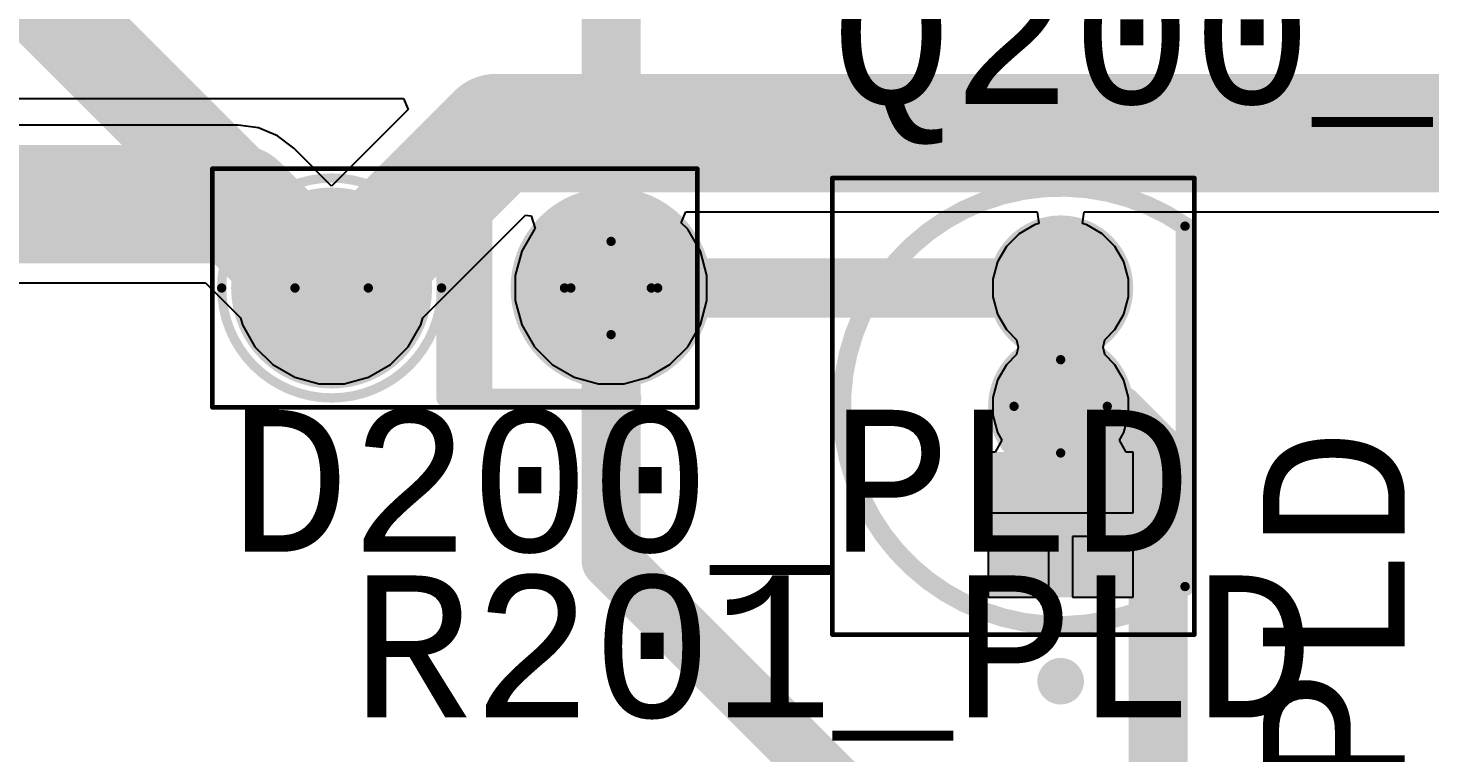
# Model space of a CAD drawing. Header units: inches. Extents: x -0.01 to 8.25, y -0.01 to 4.91.
# Drawn here: x 1.85 to 2.442, y 2.234 to 2.54 of the extents above; entities that cross this region are included whole.
import ezdxf

# ---------------------------------------------------------------- set-up
doc = ezdxf.new("R2010")
doc.units = ezdxf.units.IN
doc.header["$MEASUREMENT"] = 0
for name, color, linetype in [('Bottom Layer', 5, 'Continuous'), ('Bottom Solder', 6, 'Continuous'), ('Multi-Layer', 9, 'Continuous'), ('Pad Holes', 156, 'Continuous'), ('Top Assembly', 56, 'Continuous'), ('Top Courtyard', 56, 'Continuous'), ('Top Layer', 1, 'Continuous'), ('Top Overlay', 2, 'Continuous'), ('Top Solder', 216, 'Continuous')]:
    doc.layers.add(name, color=color, linetype=linetype)
doc.styles.add('Consolas', font='', dxfattribs={"height": 0.2})
doc.styles.get('Consolas').set_extended_font_data('Consolas')

# ---------------------------------------------------------------- blocks, each defined once
blk = doc.blocks.new('ONSC_TO_92_3_29_11_45')
at = {"layer": 'Bottom Layer'}
blk.add_hatch(color=5, dxfattribs=at).paths.add_polyline_path([(-0.02933, -0.02067), (-0.07067, -0.02067), (-0.07067, 0.02067), (-0.02933, 0.02067)])
h = blk.add_hatch(color=5, dxfattribs=at)
edge = h.paths.add_edge_path()
edge.add_arc((0, 0), 0.02067, 0, 360)
h = blk.add_hatch(color=5, dxfattribs=at)
edge = h.paths.add_edge_path()
edge.add_arc((0.05, 0), 0.02067, 0, 360)
at = {"layer": 'Bottom Solder'}
blk.add_hatch(color=6, dxfattribs=at).paths.add_polyline_path([(-0.01933, -0.03067), (-0.08067, -0.03067), (-0.08067, 0.03067), (-0.01933, 0.03067)])
h = blk.add_hatch(color=6, dxfattribs=at)
edge = h.paths.add_edge_path()
edge.add_arc((0, 0), 0.03067, 0, 360)
h = blk.add_hatch(color=6, dxfattribs=at)
edge = h.paths.add_edge_path()
edge.add_arc((0.05, 0), 0.03067, 0, 360)
at = {"layer": 'Multi-Layer'}
blk.add_hatch(color=9, dxfattribs=at).paths.add_polyline_path([(-0.02933, -0.02067), (-0.07067, -0.02067), (-0.07067, 0.02067), (-0.02933, 0.02067)])
h = blk.add_hatch(color=9, dxfattribs=at)
edge = h.paths.add_edge_path()
edge.add_arc((0, 0), 0.02067, 0, 360)
h = blk.add_hatch(color=9, dxfattribs=at)
edge = h.paths.add_edge_path()
edge.add_arc((0.05, 0), 0.02067, 0, 360)
at = {"layer": 'Pad Holes'}
h = blk.add_hatch(color=7, dxfattribs=at)
edge = h.paths.add_edge_path()
edge.add_arc((-0.05, 0), 0.01575, 0, 360)
h = blk.add_hatch(color=7, dxfattribs=at)
edge = h.paths.add_edge_path()
edge.add_arc((0, 0), 0.01575, 0, 360)
h = blk.add_hatch(color=7, dxfattribs=at)
edge = h.paths.add_edge_path()
edge.add_arc((0.05, 0), 0.01575, 0, 360)
at = {"layer": 'Top Layer'}
blk.add_hatch(color=1, dxfattribs=at).paths.add_polyline_path([(-0.02933, -0.02067), (-0.07067, -0.02067), (-0.07067, 0.02067), (-0.02933, 0.02067)])
h = blk.add_hatch(color=1, dxfattribs=at)
edge = h.paths.add_edge_path()
edge.add_arc((0, 0), 0.02067, 0, 360)
h = blk.add_hatch(color=1, dxfattribs=at)
edge = h.paths.add_edge_path()
edge.add_arc((0.05, 0), 0.02067, 0, 360)
at = {"layer": 'Top Solder'}
blk.add_hatch(color=216, dxfattribs=at).paths.add_polyline_path([(-0.01933, -0.03067), (-0.08067, -0.03067), (-0.08067, 0.03067), (-0.01933, 0.03067)])
h = blk.add_hatch(color=216, dxfattribs=at)
edge = h.paths.add_edge_path()
edge.add_arc((0, 0), 0.03067, 0, 360)
h = blk.add_hatch(color=216, dxfattribs=at)
edge = h.paths.add_edge_path()
edge.add_arc((0.05, 0), 0.03067, 0, 360)
at = {"layer": 'Top Assembly'}
for points in [[(-0.07613, -0.05258, 0.00394, 0.00394, -1.905768), (0.07614, -0.05257, 0.00394, 0.00394, 0)], [(-0.07613, -0.05256, 0.00394, 0.00394, 0), (0.07613, -0.05256, 0.00394, 0.00394, 0)]]:
    blk.add_lwpolyline(points, format="xyseb", dxfattribs=at)
for points in [[(-0.07711, -0.05256, 0.00197, 0.00197, 1), (-0.07514, -0.05256, 0.00197, 0.00197, 1)], [(-0.07711, -0.05258, 0.00197, 0.00197, 1), (-0.07514, -0.05258, 0.00197, 0.00197, 1)], [(0.07514, -0.05256, 0.00197, 0.00197, 1), (0.07711, -0.05256, 0.00197, 0.00197, 1)], [(0.07515, -0.05257, 0.00197, 0.00197, 1), (0.07712, -0.05257, 0.00197, 0.00197, 1)]]:
    blk.add_lwpolyline(points, format="xyseb", close=True, dxfattribs=at)
at = {"layer": 'Top Courtyard'}
for points in [[(-0.09646, 0.09646, 0.00197, 0.00197, 0), (0.09646, 0.09646, 0.00197, 0.00197, 0)], [(-0.09646, 0.09646, 0.00197, 0.00197, 0), (-0.09646, -0.0565, 0.00197, 0.00197, 0)], [(0.09646, 0.09646, 0.00197, 0.00197, 0), (0.09646, -0.0565, 0.00197, 0.00197, 0)], [(0, 0.01969, 0.00394, 0.00394, 0), (0, -0.01969, 0.00394, 0.00394, 0)], [(-0.01969, 0, 0.00394, 0.00394, 0), (0.01969, 0, 0.00394, 0.00394, 0)], [(-0.09646, -0.0565, 0.00197, 0.00197, 0), (0.09646, -0.0565, 0.00197, 0.00197, 0)]]:
    blk.add_lwpolyline(points, format="xyseb", dxfattribs=at)
for points in [[(-0.09695, 0.09646, 0.000984, 0.000984, 1), (-0.09596, 0.09646, 0.000984, 0.000984, 1)], [(-0.09695, 0.09646, 0.000984, 0.000984, 1), (-0.09596, 0.09646, 0.000984, 0.000984, 1)], [(0.09596, 0.09646, 0.000984, 0.000984, 1), (0.09695, 0.09646, 0.000984, 0.000984, 1)], [(0.09596, 0.09646, 0.000984, 0.000984, 1), (0.09695, 0.09646, 0.000984, 0.000984, 1)], [(-0.00098, 0.01969, 0.00197, 0.00197, 1), (0.00098, 0.01969, 0.00197, 0.00197, 1)], [(-0.02067, 0, 0.00197, 0.00197, 1), (-0.0187, 0, 0.00197, 0.00197, 1)], [(0.0187, 0, 0.00197, 0.00197, 1), (0.02067, 0, 0.00197, 0.00197, 1)], [(-0.00098, -0.01969, 0.00197, 0.00197, 1), (0.00098, -0.01969, 0.00197, 0.00197, 1)], [(-0.09695, -0.0565, 0.000984, 0.000984, 1), (-0.09596, -0.0565, 0.000984, 0.000984, 1)], [(-0.09695, -0.0565, 0.000984, 0.000984, 1), (-0.09596, -0.0565, 0.000984, 0.000984, 1)], [(0.09596, -0.0565, 0.000984, 0.000984, 1), (0.09695, -0.0565, 0.000984, 0.000984, 1)], [(0.09596, -0.0565, 0.000984, 0.000984, 1), (0.09695, -0.0565, 0.000984, 0.000984, 1)]]:
    blk.add_lwpolyline(points, format="xyseb", close=True, dxfattribs=at)
at = {"layer": 'Top Overlay'}
for points in [[(-0.07613, -0.05258, 0.00787, 0.00787, -1.905768), (0.07614, -0.05257, 0.00787, 0.00787, 0)], [(-0.07613, -0.05256, 0.00787, 0.00787, 0), (0.07613, -0.05256, 0.00787, 0.00787, 0)]]:
    blk.add_lwpolyline(points, format="xyseb", dxfattribs=at)
for points in [[(-0.11122, 0, 0.00984, 0.00984, 1), (-0.12106, 0, 0.00984, 0.00984, 1)], [(-0.12352, 0, 0.00492, 0.00492, 1), (-0.1186, 0, 0.00492, 0.00492, 1)], [(-0.11368, 0, 0.00492, 0.00492, 1), (-0.10876, 0, 0.00492, 0.00492, 1)], [(-0.0781, -0.05256, 0.00394, 0.00394, 1), (-0.07416, -0.05256, 0.00394, 0.00394, 1)], [(-0.0781, -0.05258, 0.00394, 0.00394, 1), (-0.07416, -0.05258, 0.00394, 0.00394, 1)], [(0.07416, -0.05256, 0.00394, 0.00394, 1), (0.0781, -0.05256, 0.00394, 0.00394, 1)], [(0.07417, -0.05257, 0.00394, 0.00394, 1), (0.07811, -0.05257, 0.00394, 0.00394, 1)]]:
    blk.add_lwpolyline(points, format="xyseb", close=True, dxfattribs=at)
blk = doc.blocks.new('DIOD_DO_41_P_2_V2_51')
at = {"layer": 'Bottom Layer'}
h = blk.add_hatch(color=5, dxfattribs=at)
edge = h.paths.add_edge_path()
edge.add_arc((0, 0), 0.03248, 0, 360)
h = blk.add_hatch(color=5, dxfattribs=at)
edge = h.paths.add_edge_path()
edge.add_arc((0.11811, 0), 0.03248, 0, 360)
at = {"layer": 'Bottom Solder'}
h = blk.add_hatch(color=6, dxfattribs=at)
edge = h.paths.add_edge_path()
edge.add_arc((0, 0), 0.04248, 0, 360)
h = blk.add_hatch(color=6, dxfattribs=at)
edge = h.paths.add_edge_path()
edge.add_arc((0.11811, 0), 0.04248, 0, 360)
at = {"layer": 'Multi-Layer'}
h = blk.add_hatch(color=9, dxfattribs=at)
edge = h.paths.add_edge_path()
edge.add_arc((0, 0), 0.03248, 0, 360)
h = blk.add_hatch(color=9, dxfattribs=at)
edge = h.paths.add_edge_path()
edge.add_arc((0.11811, 0), 0.03248, 0, 360)
at = {"layer": 'Pad Holes'}
h = blk.add_hatch(color=7, dxfattribs=at)
edge = h.paths.add_edge_path()
edge.add_arc((0, 0), 0.02264, 0, 360)
h = blk.add_hatch(color=7, dxfattribs=at)
edge = h.paths.add_edge_path()
edge.add_arc((0.11811, 0), 0.02264, 0, 360)
at = {"layer": 'Top Layer'}
h = blk.add_hatch(color=1, dxfattribs=at)
edge = h.paths.add_edge_path()
edge.add_arc((0, 0), 0.03248, 0, 360)
h = blk.add_hatch(color=1, dxfattribs=at)
edge = h.paths.add_edge_path()
edge.add_arc((0.11811, 0), 0.03248, 0, 360)
at = {"layer": 'Top Overlay'}
blk.add_hatch(color=2, dxfattribs=at).paths.add_polyline_path([(0.06989, 0.04646), (0.05021, 0.04646), (0.05021, -0.04646), (0.06989, -0.04646)])
at = {"layer": 'Top Solder'}
h = blk.add_hatch(color=216, dxfattribs=at)
edge = h.paths.add_edge_path()
edge.add_arc((0, 0), 0.04248, 0, 360)
h = blk.add_hatch(color=216, dxfattribs=at)
edge = h.paths.add_edge_path()
edge.add_arc((0.11811, 0), 0.04248, 0, 360)
at = {"layer": 'Top Assembly'}
for points in [[(0.16457, 0, 0.00394, 0.00394, 1), (0.07165, 0, 0.00394, 0.00394, 1)], [(0.01701, 0, 0.00394, 0.00394, 1), (-0.01701, 0, 0.00394, 0.00394, 1)], [(0.1336, 0, 0.00394, 0.00394, 1), (0.10261, 0, 0.00394, 0.00394, 1)], [(-0.01799, 0, 0.00197, 0.00197, 1), (-0.01602, 0, 0.00197, 0.00197, 1)], [(0.01602, 0, 0.00197, 0.00197, 1), (0.01799, 0, 0.00197, 0.00197, 1)], [(0.07067, 0, 0.00197, 0.00197, 1), (0.07264, 0, 0.00197, 0.00197, 1)], [(0.10163, 0, 0.00197, 0.00197, 1), (0.1036, 0, 0.00197, 0.00197, 1)], [(0.13261, 0, 0.00197, 0.00197, 1), (0.13458, 0, 0.00197, 0.00197, 1)], [(0.16358, 0, 0.00197, 0.00197, 1), (0.16555, 0, 0.00197, 0.00197, 1)]]:
    blk.add_lwpolyline(points, format="xyseb", close=True, dxfattribs=at)
at = {"layer": 'Top Courtyard'}
for points in [[(-0.03642, 0.05039, 0.00197, 0.00197, 0), (-0.03642, -0.05039, 0.00197, 0.00197, 0)], [(0.1685, 0.05039, 0.00197, 0.00197, 0), (-0.03642, 0.05039, 0.00197, 0.00197, 0)], [(0.1685, 0.05039, 0.00197, 0.00197, 0), (0.1685, -0.05039, 0.00197, 0.00197, 0)], [(0, 0.01969, 0.00394, 0.00394, 0), (0, -0.01969, 0.00394, 0.00394, 0)], [(0.01969, 0, 0.00394, 0.00394, 0), (-0.01969, 0, 0.00394, 0.00394, 0)], [(0.1685, -0.05039, 0.00197, 0.00197, 0), (-0.03642, -0.05039, 0.00197, 0.00197, 0)]]:
    blk.add_lwpolyline(points, format="xyseb", dxfattribs=at)
for points in [[(-0.03691, 0.05039, 0.000984, 0.000984, 1), (-0.03593, 0.05039, 0.000984, 0.000984, 1)], [(-0.03691, 0.05039, 0.000984, 0.000984, 1), (-0.03593, 0.05039, 0.000984, 0.000984, 1)], [(0.16801, 0.05039, 0.000984, 0.000984, 1), (0.169, 0.05039, 0.000984, 0.000984, 1)], [(0.16801, 0.05039, 0.000984, 0.000984, 1), (0.169, 0.05039, 0.000984, 0.000984, 1)], [(-0.00098, 0.01969, 0.00197, 0.00197, 1), (0.00098, 0.01969, 0.00197, 0.00197, 1)], [(-0.02067, 0, 0.00197, 0.00197, 1), (-0.0187, 0, 0.00197, 0.00197, 1)], [(0.0187, 0, 0.00197, 0.00197, 1), (0.02067, 0, 0.00197, 0.00197, 1)], [(-0.00098, -0.01969, 0.00197, 0.00197, 1), (0.00098, -0.01969, 0.00197, 0.00197, 1)], [(-0.03691, -0.05039, 0.000984, 0.000984, 1), (-0.03593, -0.05039, 0.000984, 0.000984, 1)], [(-0.03691, -0.05039, 0.000984, 0.000984, 1), (-0.03593, -0.05039, 0.000984, 0.000984, 1)], [(0.16801, -0.05039, 0.000984, 0.000984, 1), (0.169, -0.05039, 0.000984, 0.000984, 1)], [(0.16801, -0.05039, 0.000984, 0.000984, 1), (0.169, -0.05039, 0.000984, 0.000984, 1)]]:
    blk.add_lwpolyline(points, format="xyseb", close=True, dxfattribs=at)
at = {"layer": 'Top Overlay'}
for points in [[(0.06989, 0.04646, 0.00787, 0.00787, 0), (-0.00884, 0.04646, 0.00787, 0.00787, 0)], [(0.06989, 0.04646, 0.00787, 0.00787, 0), (0.06989, -0.04646, 0.00787, 0.00787, 0)], [(0.0699, -0.04646, 0.00787, 0.00787, 0), (-0.00884, -0.04646, 0.00787, 0.00787, 0)]]:
    blk.add_lwpolyline(points, format="xyseb", dxfattribs=at)
for points in [[(-0.01081, 0.04646, 0.00394, 0.00394, 1), (-0.00687, 0.04646, 0.00394, 0.00394, 1)], [(0.06792, 0.04646, 0.00394, 0.00394, 1), (0.07186, 0.04646, 0.00394, 0.00394, 1)], [(0.06792, 0.04646, 0.00394, 0.00394, 1), (0.07186, 0.04646, 0.00394, 0.00394, 1)], [(-0.01081, -0.04646, 0.00394, 0.00394, 1), (-0.00687, -0.04646, 0.00394, 0.00394, 1)], [(0.06792, -0.04646, 0.00394, 0.00394, 1), (0.07186, -0.04646, 0.00394, 0.00394, 1)], [(0.06793, -0.04646, 0.00394, 0.00394, 1), (0.07187, -0.04646, 0.00394, 0.00394, 1)]]:
    blk.add_lwpolyline(points, format="xyseb", close=True, dxfattribs=at)

msp = doc.modelspace()

# ---------------------------------------------------------------- linework, layer by layer
at = {"layer": 'Bottom Layer'}
for p, q in [((0.03026, 2.51), (2.00833, 2.51)), ((2.00833, 2.51), (2.01025, 2.50538)), ((2.01025, 2.50538), (1.97789, 2.47302)), ((1.93836, 2.49877), (0.99742, 2.49877)), ((1.94698, 2.49763), (1.93836, 2.49877)), ((1.95168, 2.49568), (1.94698, 2.49763)), ((1.955, 2.49431), (1.95168, 2.49568)), ((1.9619, 2.48902), (1.955, 2.49431)), ((1.97789, 2.47302), (1.9619, 2.48902)), ((2.01643, 2.41742), (2.0598, 2.46079)), ((2.0598, 2.46079), (2.06215, 2.46047)), ((2.06215, 2.46047), (2.06393, 2.45518)), ((2.12567, 2.45758), (2.12759, 2.4622)), ((2.12759, 2.4622), (2.27607, 2.4622)), ((2.27607, 2.4622), (2.27673, 2.4572)), ((2.29528, 2.4572), (2.29593, 2.4622)), ((2.29593, 2.4622), (3.26888, 2.4622)), ((2.06361, 2.45486), (2.05828, 2.44562)), ((2.06393, 2.45518), (2.06361, 2.45486)), ((2.12839, 2.45486), (2.12567, 2.45758)), ((2.13372, 2.44562), (2.12839, 2.45486)), ((2.2684, 2.45294), (2.26306, 2.4476)), ((2.27494, 2.45672), (2.2684, 2.45294)), ((2.27673, 2.4572), (2.27494, 2.45672)), ((2.29707, 2.45672), (2.29528, 2.4572)), ((2.3036, 2.45294), (2.29707, 2.45672)), ((2.30894, 2.4476), (2.3036, 2.45294)), ((2.26306, 2.4476), (2.25929, 2.44107)), ((2.31272, 2.44107), (2.30894, 2.4476)), ((2.05828, 2.44562), (2.05552, 2.43533)), ((2.13648, 2.43533), (2.13372, 2.44562)), ((2.25929, 2.44107), (2.25733, 2.43377)), ((2.31467, 2.43377), (2.31272, 2.44107)), ((2.05552, 2.43533), (2.05552, 2.42467)), ((2.13648, 2.42467), (2.13648, 2.43533)), ((1.26086, 2.4322), (1.92458, 2.4322)), ((1.92458, 2.4322), (1.93935, 2.41742)), ((2.25733, 2.43377), (2.25733, 2.42623)), ((2.31467, 2.42623), (2.31467, 2.43377)), ((2.05552, 2.42467), (2.05828, 2.41438)), ((2.13372, 2.41438), (2.13648, 2.42467)), ((2.25733, 2.42623), (2.25929, 2.41893)), ((2.31272, 2.41893), (2.31467, 2.42623)), ((1.93935, 2.41742), (1.94017, 2.41438)), ((2.01561, 2.41438), (2.01643, 2.41742)), ((2.25929, 2.41893), (2.26306, 2.4124)), ((2.30894, 2.4124), (2.31272, 2.41893)), ((1.94017, 2.41438), (1.9455, 2.40514)), ((2.01028, 2.40514), (2.01561, 2.41438)), ((2.05828, 2.41438), (2.06361, 2.40514)), ((2.12839, 2.40514), (2.13372, 2.41438)), ((2.26306, 2.4124), (2.26735, 2.40811)), ((2.30465, 2.40811), (2.30894, 2.4124)), ((2.26735, 2.40811), (2.26798, 2.405)), ((2.30402, 2.405), (2.30465, 2.40811)), ((1.9455, 2.40514), (1.95304, 2.39761)), ((2.00275, 2.39761), (2.01028, 2.40514)), ((2.06361, 2.40514), (2.07115, 2.39761)), ((2.12086, 2.39761), (2.12839, 2.40514)), ((2.26735, 2.40189), (2.26306, 2.3976)), ((2.26798, 2.405), (2.26735, 2.40189)), ((2.30465, 2.40189), (2.30402, 2.405)), ((2.30894, 2.3976), (2.30465, 2.40189)), ((1.95304, 2.39761), (1.96227, 2.39228)), ((1.99352, 2.39228), (2.00275, 2.39761)), ((2.07115, 2.39761), (2.08038, 2.39228)), ((2.11163, 2.39228), (2.12086, 2.39761)), ((2.26306, 2.3976), (2.25929, 2.39107)), ((2.31272, 2.39107), (2.30894, 2.3976)), ((1.96227, 2.39228), (1.97256, 2.38952)), ((1.97256, 2.38952), (1.98322, 2.38952)), ((1.98322, 2.38952), (1.99352, 2.39228)), ((2.08038, 2.39228), (2.09067, 2.38952)), ((2.09067, 2.38952), (2.10133, 2.38952)), ((2.10133, 2.38952), (2.11163, 2.39228)), ((2.25929, 2.39107), (2.25733, 2.38377)), ((2.31467, 2.38377), (2.31272, 2.39107)), ((2.25733, 2.38377), (2.25733, 2.37623)), ((2.31467, 2.37623), (2.31467, 2.38377)), ((2.25733, 2.37623), (2.25929, 2.36893)), ((2.31272, 2.36893), (2.31467, 2.37623)), ((2.26117, 2.36567), (2.25828, 2.36067)), ((2.25929, 2.36893), (2.26117, 2.36567)), ((2.31083, 2.36567), (2.31272, 2.36893)), ((2.31372, 2.36067), (2.31083, 2.36567)), ((2.25828, 2.36067), (2.25533, 2.36067)), ((2.25533, 2.36067), (2.25533, 2.335)), ((2.31667, 2.36067), (2.31372, 2.36067)), ((2.31667, 2.335), (2.31667, 2.36067)), ((2.25533, 2.335), (2.286, 2.335)), ((2.286, 2.335), (2.31667, 2.335)), ((2.281, 2.325), (2.25533, 2.325)), ((2.25533, 2.325), (2.25533, 2.29933)), ((2.281, 2.29933), (2.281, 2.325)), ((2.31667, 2.325), (2.291, 2.325)), ((2.291, 2.325), (2.291, 2.29933)), ((2.31667, 2.29933), (2.31667, 2.325)), ((2.25533, 2.29933), (2.281, 2.29933)), ((2.291, 2.29933), (2.31667, 2.29933))]:
    msp.add_line(p, q, dxfattribs=at)
for points in [[(1.98194, 2.43, 0.05, 0.05, 0), (2.04742, 2.49548, 0.05, 0.05, 0)], [(2.04742, 2.49548, 0.05, 0.05, 0), (3.28266, 2.49548, 0.05, 0.05, 0)], [(0.99742, 2.46548, 0.05, 0.05, 0), (1.93836, 2.46548, 0.05, 0.05, 0)], [(1.93836, 2.46548, 0.05, 0.05, 0), (1.97384, 2.43, 0.05, 0.05, 0)], [(1.97384, 2.43, 0.05, 0.05, 0), (1.97789, 2.43, 0.05, 0.05, 0)], [(1.97789, 2.43, 0.05, 0.05, 0), (1.98194, 2.43, 0.05, 0.05, 0)]]:
    msp.add_lwpolyline(points, format="xyseb", dxfattribs=at)
for points in [[(2.03492, 2.49548, 0.025, 0.025, 1), (2.05992, 2.49548, 0.025, 0.025, 1)], [(2.03492, 2.49548, 0.025, 0.025, 1), (2.05992, 2.49548, 0.025, 0.025, 1)], [(1.92586, 2.46548, 0.025, 0.025, 1), (1.95086, 2.46548, 0.025, 0.025, 1)], [(1.92586, 2.46548, 0.025, 0.025, 1), (1.95086, 2.46548, 0.025, 0.025, 1)], [(1.96134, 2.43, 0.025, 0.025, 1), (1.98634, 2.43, 0.025, 0.025, 1)], [(1.96134, 2.43, 0.025, 0.025, 1), (1.98634, 2.43, 0.025, 0.025, 1)], [(1.96539, 2.43, 0.025, 0.025, 1), (1.99039, 2.43, 0.025, 0.025, 1)], [(1.96539, 2.43, 0.025, 0.025, 1), (1.99039, 2.43, 0.025, 0.025, 1)], [(1.96944, 2.43, 0.025, 0.025, 1), (1.99444, 2.43, 0.025, 0.025, 1)], [(1.96944, 2.43, 0.025, 0.025, 1), (1.99444, 2.43, 0.025, 0.025, 1)]]:
    msp.add_lwpolyline(points, format="xyseb", close=True, dxfattribs=at)
at = {"layer": 'Top Layer'}
for points in [[(2.096, 2.43, 0.025, 0.025, 0), (2.096, 2.914, 0.025, 0.025, 0)], [(1.71472, 2.69317, 0.04, 0.04, 0), (1.97789, 2.43, 0.04, 0.04, 0)], [(2.096, 2.31501, 0.025, 0.025, 0), (2.096, 2.43, 0.025, 0.025, 0)], [(2.096, 2.43, 0.025, 0.025, 0), (2.286, 2.43, 0.025, 0.025, 0)], [(2.286, 2.38, 0.025, 0.025, 0), (2.28913, 2.37687, 0.025, 0.025, 0)], [(2.28913, 2.37687, 0.025, 0.025, 0), (2.30946, 2.37687, 0.025, 0.025, 0)], [(2.30946, 2.37687, 0.025, 0.025, 0), (2.32717, 2.35916, 0.025, 0.025, 0)], [(2.32717, 2.21585, 0.025, 0.025, 0), (2.32717, 2.35916, 0.025, 0.025, 0)], [(2.096, 2.31501, 0.025, 0.025, 0), (2.296, 2.11501, 0.025, 0.025, 0)]]:
    msp.add_lwpolyline(points, format="xyseb", dxfattribs=at)
for points in [[(1.96789, 2.43, 0.02, 0.02, 1), (1.98789, 2.43, 0.02, 0.02, 1)], [(2.08975, 2.43, 0.0125, 0.0125, 1), (2.10225, 2.43, 0.0125, 0.0125, 1)], [(2.08975, 2.43, 0.0125, 0.0125, 1), (2.10225, 2.43, 0.0125, 0.0125, 1)], [(2.08975, 2.43, 0.0125, 0.0125, 1), (2.10225, 2.43, 0.0125, 0.0125, 1)], [(2.27975, 2.43, 0.0125, 0.0125, 1), (2.29225, 2.43, 0.0125, 0.0125, 1)], [(2.27975, 2.38, 0.0125, 0.0125, 1), (2.29225, 2.38, 0.0125, 0.0125, 1)], [(2.28288, 2.37687, 0.0125, 0.0125, 1), (2.29538, 2.37687, 0.0125, 0.0125, 1)], [(2.28288, 2.37687, 0.0125, 0.0125, 1), (2.29538, 2.37687, 0.0125, 0.0125, 1)], [(2.30321, 2.37687, 0.0125, 0.0125, 1), (2.31571, 2.37687, 0.0125, 0.0125, 1)], [(2.30321, 2.37687, 0.0125, 0.0125, 1), (2.31571, 2.37687, 0.0125, 0.0125, 1)], [(2.32092, 2.35916, 0.0125, 0.0125, 1), (2.33342, 2.35916, 0.0125, 0.0125, 1)], [(2.32092, 2.35916, 0.0125, 0.0125, 1), (2.33342, 2.35916, 0.0125, 0.0125, 1)], [(2.08975, 2.31501, 0.0125, 0.0125, 1), (2.10225, 2.31501, 0.0125, 0.0125, 1)], [(2.08975, 2.31501, 0.0125, 0.0125, 1), (2.10225, 2.31501, 0.0125, 0.0125, 1)]]:
    msp.add_lwpolyline(points, format="xyseb", close=True, dxfattribs=at)

# ---------------------------------------------------------------- block references
for name, p, rotation in [('DIOD_DO_41_P_2_V2_51', (2.096, 2.43), 180), ('ONSC_TO_92_3_29_11_45', (2.286, 2.38), 90)]:
    msp.add_blockref(name, p, dxfattribs=dict(rotation=rotation))

# ---------------------------------------------------------------- texts
at = {"layer": 'Top Overlay', "style": 'Consolas'}
for s, p in [('Q200_PLD', (2.189, 2.5078)), ('D200_PLD', (1.93458, 2.31855)), ('R201_PLD', (1.98634, 2.24855))]:
    msp.add_text(s, height=0.06, dxfattribs=at).set_placement(p)
msp.add_text('LED200_PLD', height=0.06, rotation=90, dxfattribs=at).set_placement((2.43145, 1.86216))

doc.saveas('drawing.dxf')
